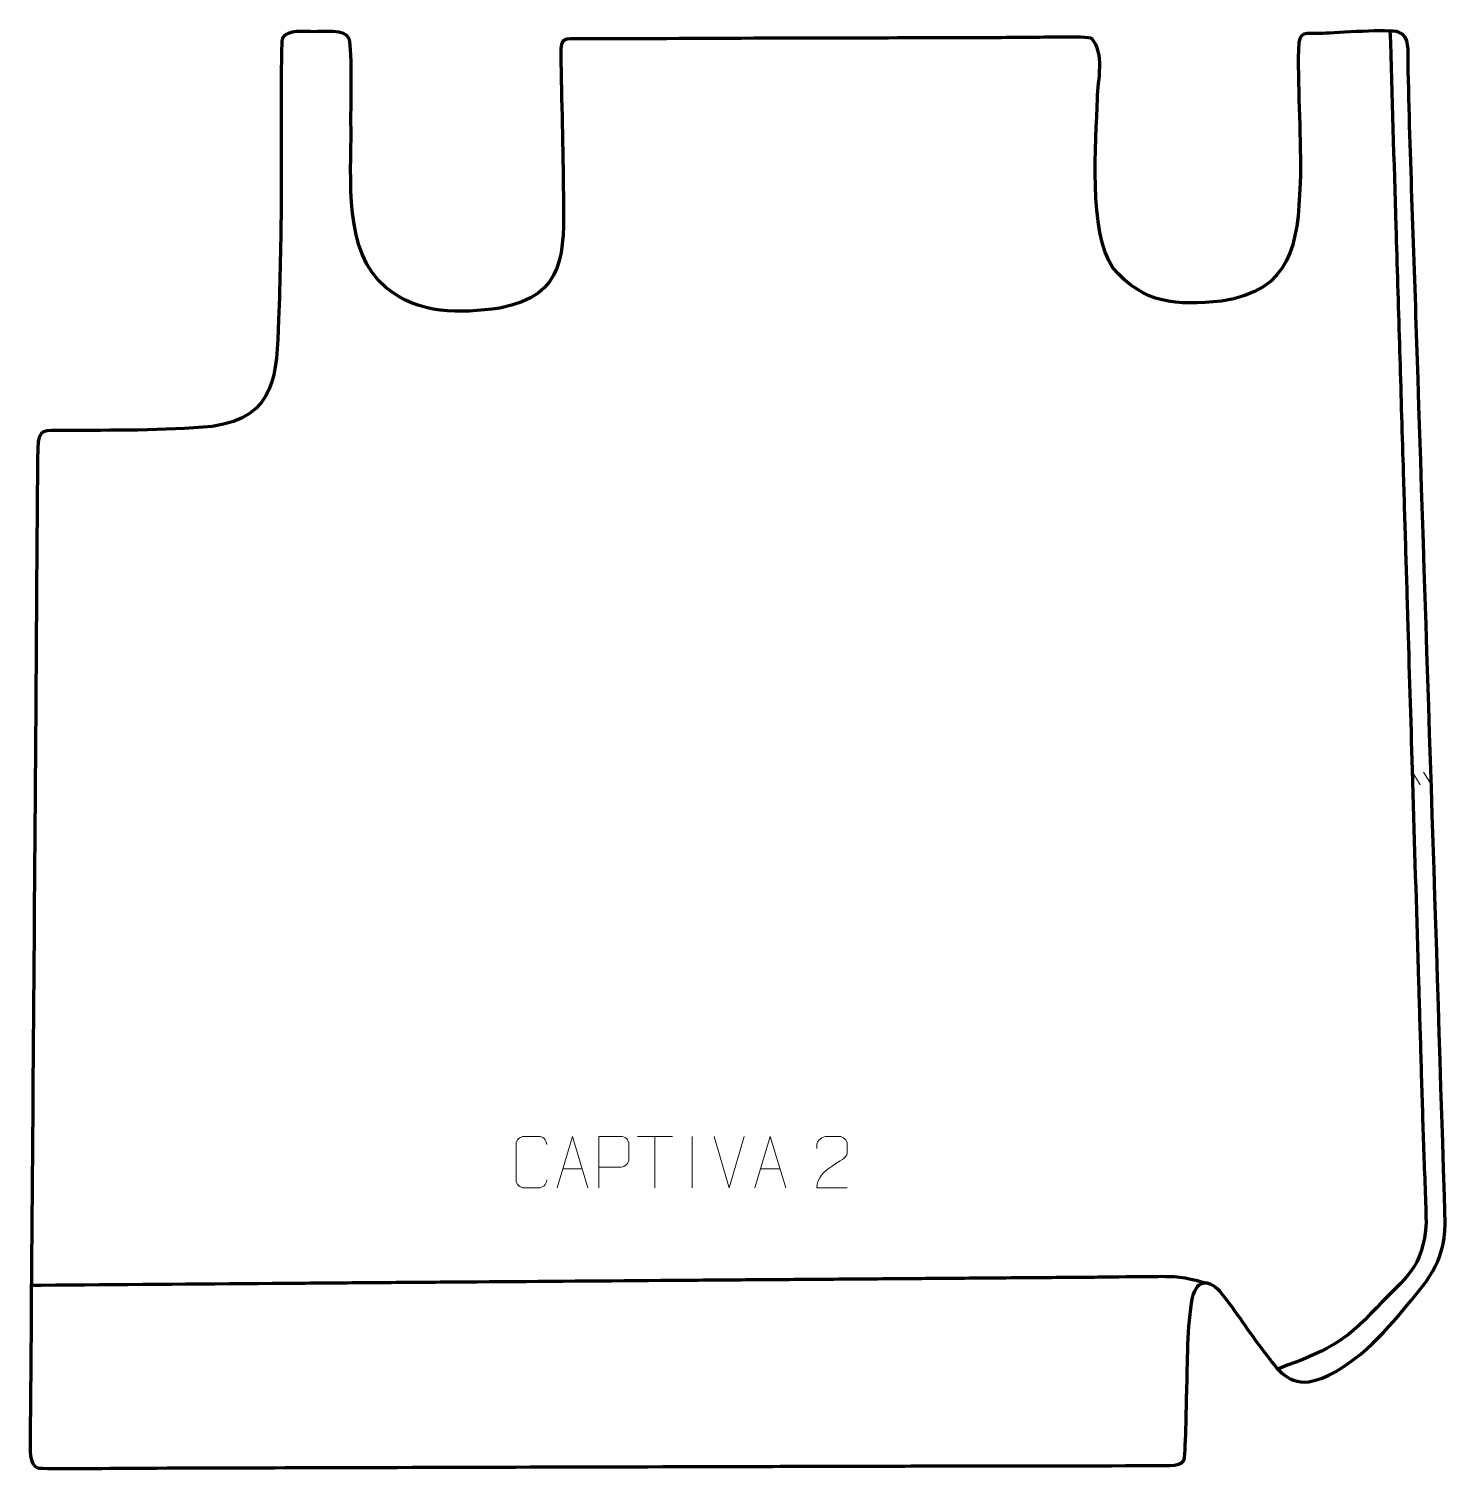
# Model space of a CAD drawing. Header units: millimetres. Extents: x 1398 to 2086, y 87 to 786.
import ezdxf

# ---------------------------------------------------------------- set-up
doc = ezdxf.new("R2010")
doc.units = ezdxf.units.MM
doc.header["$MEASUREMENT"] = 0
doc.layers.add('layer 1', color=7, linetype='Continuous', plot=False)
doc.layers.add('layer 2', color=7, linetype='Continuous')
doc.layers.add('layer 3', color=7, linetype='Continuous')

msp = doc.modelspace()

# ---------------------------------------------------------------- linework, layer by layer
at = {"layer": 'layer 1', "color": 250, "lineweight": 9}
for points in [[(2070.2517, 425.5238), (2070.2517, 425.5238), (2074.0309, 419.2444), (2074.0309, 419.2444)], [(2075.6709, 425.5238), (2075.6709, 425.5238), (2079.45, 419.2444), (2079.45, 419.2444)], [(1693.9475, 248.5137), (1693.9475, 248.5137), (1710.9347, 248.5137), (1710.9347, 248.5137)], [(1702.4413, 223.5837), (1702.4413, 223.5837), (1702.4413, 248.5372), (1702.4413, 248.5372)], [(1720.4411, 248.5475), (1720.4411, 248.5475), (1720.4411, 223.5734), (1720.4411, 223.5734)], [(1738.4411, 223.5836), (1738.4411, 223.5836), (1731.1193, 248.5372), (1731.1193, 248.5372)], [(1745.763, 248.5372), (1745.763, 248.5372), (1738.4412, 223.5836), (1738.4412, 223.5836)], [(1657.6932, 232.8331), (1657.6932, 232.8331), (1667.1889, 232.8331), (1667.1889, 232.8331)], [(1753.6933, 232.8331), (1753.6933, 232.8331), (1763.189, 232.8331), (1763.189, 232.8331)]]:
    msp.add_open_spline(points, degree=3, dxfattribs=at)
for points, knots in [([(1649.8641, 227.4014), (1649.7243, 225.078), (1648.0471, 223.5984), (1645.8994, 223.5876), (1645.8994, 223.5876), (1643.5675, 223.588), (1641.2356, 223.588), (1638.9041, 223.5876), (1638.9041, 223.5876), (1636.9791, 223.4822), (1635.007, 225.3667), (1635.0182, 227.384), (1635.0182, 227.384), (1635.0186, 233.1541), (1635.0186, 238.9238), (1635.0182, 244.6931), (1635.0182, 244.6931), (1635.0224, 246.8312), (1636.7691, 248.5504), (1638.9215, 248.5369), (1638.9215, 248.5369), (1641.2472, 248.5369), (1643.5733, 248.5369), (1645.8994, 248.5369), (1645.8994, 248.5369), (1647.846, 248.5724), (1649.8374, 247.0809), (1649.8641, 244.6433)], [0, 0, 0, 0, 0.125, 0.125, 0.125, 0.125, 0.25, 0.25, 0.25, 0.25, 0.375, 0.375, 0.375, 0.375, 0.5, 0.5, 0.5, 0.5, 0.625, 0.625, 0.625, 0.625, 0.75, 0.75, 0.75, 0.75, 1, 1, 1, 1]), ([(1654.9706, 223.5837), (1654.9706, 223.5837), (1662.3416, 248.5372), (1662.3416, 248.5372), (1662.3416, 248.5372), (1662.3416, 248.5372), (1669.9115, 223.5837), (1669.9115, 223.5837)], [0, 0, 0, 0, 0.33333333, 0.33333333, 0.33333333, 0.33333333, 1, 1, 1, 1]), ([(1675.109, 223.5836), (1675.109, 223.5836), (1675.109, 248.5372), (1675.109, 248.5372), (1675.109, 248.5372), (1678.704, 248.5372), (1682.2993, 248.5372), (1685.8947, 248.5372), (1685.8947, 248.5372), (1688.2199, 248.4993), (1689.7773, 247.0092), (1689.7731, 244.6431), (1689.7731, 244.6431), (1689.7727, 242.6074), (1689.7727, 239.5481), (1689.7731, 237.5121), (1689.7731, 237.5121), (1689.7666, 235.6367), (1687.9544, 233.6948), (1685.9448, 233.6757), (1685.9448, 233.6757), (1685.9448, 233.6757), (1675.109, 233.6757), (1675.109, 233.6757)], [0, 0, 0, 0, 0.14285714, 0.14285714, 0.14285714, 0.14285714, 0.28571429, 0.28571429, 0.28571429, 0.28571429, 0.42857143, 0.42857143, 0.42857143, 0.42857143, 0.57142857, 0.57142857, 0.57142857, 0.57142857, 0.71428571, 0.71428571, 0.71428571, 0.71428571, 1, 1, 1, 1]), ([(1750.9707, 223.5837), (1750.9707, 223.5837), (1758.3417, 248.5372), (1758.3417, 248.5372), (1758.3417, 248.5372), (1758.3417, 248.5372), (1765.9116, 223.5837), (1765.9116, 223.5837)], [0, 0, 0, 0, 0.33333333, 0.33333333, 0.33333333, 0.33333333, 1, 1, 1, 1]), ([(1795.8126, 223.5733), (1790.8982, 223.5736), (1785.9838, 223.5736), (1781.0697, 223.5733), (1781.0697, 223.5733), (1781.0697, 233.5056), (1795.7207, 236.1468), (1795.8126, 240.4571), (1795.8126, 240.4571), (1795.8123, 241.8812), (1795.8123, 243.3049), (1795.8126, 244.7282), (1795.8126, 244.7282), (1795.7957, 246.8053), (1793.6729, 248.5301), (1792.0019, 248.5474), (1792.0019, 248.5474), (1789.9287, 248.547), (1787.8558, 248.547), (1785.7834, 248.5474), (1785.7834, 248.5474), (1783.9613, 248.5639), (1781.1366, 246.7718), (1781.0697, 244.6782), (1781.0697, 244.6782), (1781.0697, 244.6782), (1781.0697, 242.6234), (1781.0697, 242.6234)], [0, 0, 0, 0, 0.125, 0.125, 0.125, 0.125, 0.25, 0.25, 0.25, 0.25, 0.375, 0.375, 0.375, 0.375, 0.5, 0.5, 0.5, 0.5, 0.625, 0.625, 0.625, 0.625, 0.75, 0.75, 0.75, 0.75, 1, 1, 1, 1])]:
    msp.add_open_spline(points, degree=3, knots=knots, dxfattribs=at)
at = {"layer": 'layer 2', "color": 142, "lineweight": 158}
for points, knots in [([(2059.348, 785.6113), (2060.3, 753.8669), (2061.2519, 722.1225), (2062.2039, 690.3781), (2062.2039, 690.3781), (2063.3367, 652.6023), (2064.4695, 614.8265), (2065.6023, 577.0507), (2065.6023, 577.0507), (2065.7927, 570.7018), (2065.9831, 564.3529), (2066.1735, 558.004), (2066.1735, 558.004), (2066.3639, 551.6551), (2066.5543, 545.3063), (2066.7447, 538.9574), (2066.7447, 538.9574), (2066.9351, 532.6085), (2067.1254, 526.2596), (2067.3158, 519.9108), (2067.3158, 519.9108), (2067.5062, 513.5619), (2067.6966, 507.213), (2067.887, 500.8641), (2067.887, 500.8641), (2068.6295, 476.1035), (2069.372, 451.3429), (2070.1146, 426.5822), (2070.1146, 426.5822), (2071.0284, 396.1076), (2071.9423, 365.633), (2072.8562, 335.1584), (2072.8562, 335.1584), (2073.018, 329.7619), (2073.1799, 324.3653), (2073.3417, 318.9688), (2073.3417, 318.9688), (2073.5226, 312.9373), (2073.7034, 306.9059), (2073.8843, 300.8745), (2073.8843, 300.8745), (2074.0652, 294.843), (2074.246, 288.8116), (2074.4269, 282.7802), (2074.4269, 282.7802), (2074.6173, 276.4313), (2074.8077, 270.0824), (2074.9981, 263.7335), (2074.9981, 263.7335), (2075.1885, 257.3846), (2075.3789, 251.0358), (2075.5692, 244.6869), (2075.5692, 244.6869), (2075.9485, 232.2209), (2076.732, 219.3565), (2076.8498, 206.9539), (2076.8498, 206.9539), (2075.562, 183.9029), (2067.0833, 180.8184), (2052.7315, 165.2619), (2052.7315, 165.2619), (2036.5954, 147.8943), (2027.7938, 144.1728), (2006.0428, 136.0861), (2006.0428, 136.0861), (2006.0428, 136.0861), (2004.8864, 135.6591), (2004.8864, 135.6591)], [0, 0, 0, 0, 0.05555556, 0.05555556, 0.05555556, 0.05555556, 0.11111111, 0.11111111, 0.11111111, 0.11111111, 0.16666667, 0.16666667, 0.16666667, 0.16666667, 0.22222222, 0.22222222, 0.22222222, 0.22222222, 0.27777778, 0.27777778, 0.27777778, 0.27777778, 0.33333333, 0.33333333, 0.33333333, 0.33333333, 0.38888889, 0.38888889, 0.38888889, 0.38888889, 0.44444444, 0.44444444, 0.44444444, 0.44444444, 0.5, 0.5, 0.5, 0.5, 0.55555556, 0.55555556, 0.55555556, 0.55555556, 0.61111111, 0.61111111, 0.61111111, 0.61111111, 0.66666667, 0.66666667, 0.66666667, 0.66666667, 0.72222222, 0.72222222, 0.72222222, 0.72222222, 0.77777778, 0.77777778, 0.77777778, 0.77777778, 0.83333333, 0.83333333, 0.83333333, 0.83333333, 0.88888889, 0.88888889, 0.88888889, 0.88888889, 1, 1, 1, 1]), ([(1969.9611, 177.2871), (1958.1059, 180.5234), (1956.5825, 180.5104), (1944.3993, 180.4369), (1944.3993, 180.4369), (1935.4907, 180.3832), (1926.5844, 180.2041), (1917.6759, 180.1315), (1917.6759, 180.1315), (1912.2796, 180.0906), (1906.8833, 180.0496), (1901.487, 180.0087), (1901.487, 180.0087), (1895.7733, 179.9654), (1890.0596, 179.922), (1884.3459, 179.8787), (1884.3459, 179.8787), (1878.3147, 179.833), (1872.2836, 179.7872), (1866.2525, 179.7415), (1866.2525, 179.7415), (1860.2213, 179.6958), (1854.1902, 179.65), (1848.159, 179.6043), (1848.159, 179.6043), (1843.3976, 179.5682), (1838.6362, 179.5321), (1833.8747, 179.496), (1833.8747, 179.496), (1828.4785, 179.455), (1823.0822, 179.4141), (1817.6859, 179.3732), (1817.6859, 179.3732), (1811.3373, 179.325), (1804.9887, 179.2769), (1798.6402, 179.2288), (1798.6402, 179.2288), (1792.2916, 179.1806), (1785.943, 179.1325), (1779.5944, 179.0843), (1779.5944, 179.0843), (1773.2459, 179.0362), (1766.8973, 178.988), (1760.5487, 178.9399), (1760.5487, 178.9399), (1748.169, 178.846), (1735.7893, 178.7521), (1723.4096, 178.6582), (1723.4096, 178.6582), (1717.3784, 178.6125), (1711.3473, 178.5667), (1705.3162, 178.521), (1705.3162, 178.521), (1673.5733, 178.2803), (1641.8304, 178.0396), (1610.0876, 177.7988), (1610.0876, 177.7988), (1603.739, 177.7507), (1597.3904, 177.7025), (1591.0419, 177.6544), (1591.0419, 177.6544), (1578.3447, 177.5581), (1565.6476, 177.4618), (1552.9504, 177.3655), (1552.9504, 177.3655), (1540.8881, 177.274), (1528.8258, 177.1826), (1516.7636, 177.0911), (1516.7636, 177.0911), (1479.307, 176.807), (1441.8504, 176.523), (1404.3938, 176.2389), (1404.3938, 176.2389), (1402.8067, 176.2269), (1401.2195, 176.2148), (1399.6324, 176.2028)], [0, 0, 0, 0, 0.05, 0.05, 0.05, 0.05, 0.1, 0.1, 0.1, 0.1, 0.15, 0.15, 0.15, 0.15, 0.2, 0.2, 0.2, 0.2, 0.25, 0.25, 0.25, 0.25, 0.3, 0.3, 0.3, 0.3, 0.35, 0.35, 0.35, 0.35, 0.4, 0.4, 0.4, 0.4, 0.45, 0.45, 0.45, 0.45, 0.5, 0.5, 0.5, 0.5, 0.55, 0.55, 0.55, 0.55, 0.6, 0.6, 0.6, 0.6, 0.65, 0.65, 0.65, 0.65, 0.7, 0.7, 0.7, 0.7, 0.75, 0.75, 0.75, 0.75, 0.8, 0.8, 0.8, 0.8, 0.85, 0.85, 0.85, 0.85, 0.9, 0.9, 0.9, 0.9, 1, 1, 1, 1])]:
    msp.add_open_spline(points, degree=3, knots=knots, dxfattribs=at)
at = {"layer": 'layer 3', "color": 242, "lineweight": 158}
msp.add_open_spline([(1536.8059, 785.0604), (1540.802, 785.0989), (1552.307, 786.3216), (1553.9267, 781.6784), (1553.9267, 781.6784), (1555.6625, 775.7481), (1554.6364, 747.1575), (1554.8492, 738.2007), (1554.8492, 738.2007), (1555.019, 714.2698), (1551.0654, 677.7384), (1571.761, 660.9188), (1571.761, 660.9188), (1588.3154, 647.4649), (1607.1988, 648.1358), (1627.158, 650.8748), (1627.158, 650.8748), (1659.5208, 657.0896), (1658.1494, 677.8995), (1657.9786, 705.4921), (1657.9786, 705.4921), (1657.8174, 728.4049), (1657.012, 751.2868), (1656.7261, 774.1797), (1656.7261, 774.1797), (1656.6237, 782.3794), (1658.1663, 781.595), (1666.0915, 781.5791), (1666.0915, 781.5791), (1698.1605, 781.5146), (1730.3419, 781.8417), (1762.4316, 781.8975), (1762.4316, 781.8975), (1784.3586, 781.9357), (1806.2855, 781.9678), (1828.2124, 782.0358), (1828.2124, 782.0358), (1833.9318, 782.0537), (1839.6512, 782.0716), (1845.3705, 782.0895), (1845.3705, 782.0895), (1851.4077, 782.1084), (1857.4448, 782.1273), (1863.4819, 782.1462), (1863.4819, 782.1462), (1869.8368, 782.1661), (1876.1916, 782.186), (1882.5465, 782.2059), (1882.5465, 782.2059), (1887.0165, 782.241), (1912.5301, 783.001), (1914.5036, 781.7331), (1914.5036, 781.7331), (1920.9418, 774.6826), (1917.5834, 761.6868), (1917.298, 752.6233), (1917.298, 752.6233), (1916.5746, 731.6138), (1912.8564, 687.6438), (1924.8132, 670.4732), (1924.8132, 670.4732), (1940.4473, 652.2689), (1955.2005, 652.2744), (1977.587, 654.2029), (1977.587, 654.2029), (2011.5524, 659.5208), (2014.5672, 681.6177), (2015.7361, 711.437), (2015.7361, 711.437), (2016.3525, 733.2369), (2014.4439, 754.8966), (2014.8753, 776.5004), (2014.8753, 776.5004), (2015.0676, 786.1258), (2017.7704, 783.9293), (2026.7503, 784.2301), (2026.7503, 784.2301), (2033.4173, 784.4844), (2059.0315, 786.4755), (2063.5469, 784.8187), (2063.5469, 784.8187), (2069.2421, 782.7289), (2068.0139, 775.4696), (2068.1234, 770.3591), (2068.1234, 770.3591), (2069.1276, 723.4842), (2071.0645, 676.4029), (2072.557, 629.5175), (2072.557, 629.5175), (2077.0458, 488.3921), (2081.8991, 347.2693), (2086.156, 206.138), (2086.156, 206.138), (2085.8978, 186.7767), (2077.0342, 177.9353), (2065.4404, 163.8399), (2065.4404, 163.8399), (2054.5711, 150.7643), (2037.3322, 132.5165), (2019.945, 129.3407), (2019.945, 129.3407), (2008.5953, 128.1257), (2003.7988, 136.8134), (1997.5556, 144.8107), (1997.5556, 144.8107), (1990.7206, 153.7472), (1984.4813, 163.6482), (1977.5712, 172.3105), (1977.5712, 172.3105), (1972.2492, 178.982), (1965.6983, 180.0256), (1963.5005, 170.2904), (1963.5005, 170.2904), (1960.8241, 157.0079), (1961.1208, 137.8968), (1960.6404, 123.9076), (1960.6404, 123.9076), (1960.5186, 119.4021), (1960.2229, 92.9418), (1959.1487, 91.0554), (1959.1487, 91.0554), (1957.3793, 87.9481), (1948.0075, 88.7946), (1944.59, 88.7655), (1944.59, 88.7655), (1908.1527, 88.4557), (1871.7602, 88.5487), (1835.3256, 88.5116), (1835.3256, 88.5116), (1827.691, 88.5029), (1820.0557, 88.5012), (1812.4212, 88.4817), (1812.4212, 88.4817), (1793.6776, 88.4309), (1774.9339, 88.3801), (1756.1903, 88.3293), (1756.1903, 88.3293), (1718.0676, 88.226), (1679.945, 88.1227), (1641.8223, 88.0194), (1641.8223, 88.0194), (1603.6996, 87.9161), (1565.577, 87.8128), (1527.4543, 87.7095), (1527.4543, 87.7095), (1502.0392, 87.6407), (1476.6241, 87.5718), (1451.209, 87.5029), (1451.209, 87.5029), (1445.2105, 87.4854), (1405.0174, 86.9528), (1402.6953, 87.5804), (1402.6953, 87.5804), (1398.3883, 88.7444), (1399.0065, 97.4784), (1398.9793, 100.9804), (1398.9793, 100.9804), (1398.9425, 105.7317), (1399.1041, 110.4412), (1399.1623, 115.1845), (1399.1623, 115.1845), (1399.9446, 216.7009), (1400.7268, 318.2173), (1401.5091, 419.7336), (1401.5091, 419.7336), (1401.9266, 473.9854), (1402.1183, 528.295), (1402.7188, 582.5373), (1402.7188, 582.5373), (1403.0144, 592.7588), (1405.9209, 591.3074), (1415.2426, 591.3746), (1415.2426, 591.3746), (1439.0201, 591.5438), (1463.8196, 591.2181), (1487.4612, 593.3746), (1487.4612, 593.3746), (1518.7432, 597.9506), (1518.6921, 618.716), (1519.683, 645.2366), (1519.683, 645.2366), (1520.4087, 664.6285), (1520.7715, 683.4162), (1520.9343, 702.8137), (1520.9343, 702.8137), (1521.1254, 725.5781), (1520.7603, 748.4152), (1521.0441, 771.1241), (1521.0441, 771.1241), (1521.0598, 772.3851), (1521.1185, 781.2028), (1521.5613, 782.0254), (1521.5613, 782.0254), (1523.8071, 786.1968), (1532.842, 785.1368), (1536.8059, 785.0604)], degree=3, knots=[0, 0, 0, 0, 0.02, 0.02, 0.02, 0.02, 0.04, 0.04, 0.04, 0.04, 0.06, 0.06, 0.06, 0.06, 0.08, 0.08, 0.08, 0.08, 0.1, 0.1, 0.1, 0.1, 0.12, 0.12, 0.12, 0.12, 0.14, 0.14, 0.14, 0.14, 0.16, 0.16, 0.16, 0.16, 0.18, 0.18, 0.18, 0.18, 0.2, 0.2, 0.2, 0.2, 0.22, 0.22, 0.22, 0.22, 0.24, 0.24, 0.24, 0.24, 0.26, 0.26, 0.26, 0.26, 0.28, 0.28, 0.28, 0.28, 0.3, 0.3, 0.3, 0.3, 0.32, 0.32, 0.32, 0.32, 0.34, 0.34, 0.34, 0.34, 0.36, 0.36, 0.36, 0.36, 0.38, 0.38, 0.38, 0.38, 0.4, 0.4, 0.4, 0.4, 0.42, 0.42, 0.42, 0.42, 0.44, 0.44, 0.44, 0.44, 0.46, 0.46, 0.46, 0.46, 0.48, 0.48, 0.48, 0.48, 0.5, 0.5, 0.5, 0.5, 0.52, 0.52, 0.52, 0.52, 0.54, 0.54, 0.54, 0.54, 0.56, 0.56, 0.56, 0.56, 0.58, 0.58, 0.58, 0.58, 0.6, 0.6, 0.6, 0.6, 0.62, 0.62, 0.62, 0.62, 0.64, 0.64, 0.64, 0.64, 0.66, 0.66, 0.66, 0.66, 0.68, 0.68, 0.68, 0.68, 0.7, 0.7, 0.7, 0.7, 0.72, 0.72, 0.72, 0.72, 0.74, 0.74, 0.74, 0.74, 0.76, 0.76, 0.76, 0.76, 0.78, 0.78, 0.78, 0.78, 0.8, 0.8, 0.8, 0.8, 0.82, 0.82, 0.82, 0.82, 0.84, 0.84, 0.84, 0.84, 0.86, 0.86, 0.86, 0.86, 0.88, 0.88, 0.88, 0.88, 0.9, 0.9, 0.9, 0.9, 0.92, 0.92, 0.92, 0.92, 0.94, 0.94, 0.94, 0.94, 0.96, 0.96, 0.96, 0.96, 1, 1, 1, 1], dxfattribs=at)

doc.saveas('drawing.dxf')
